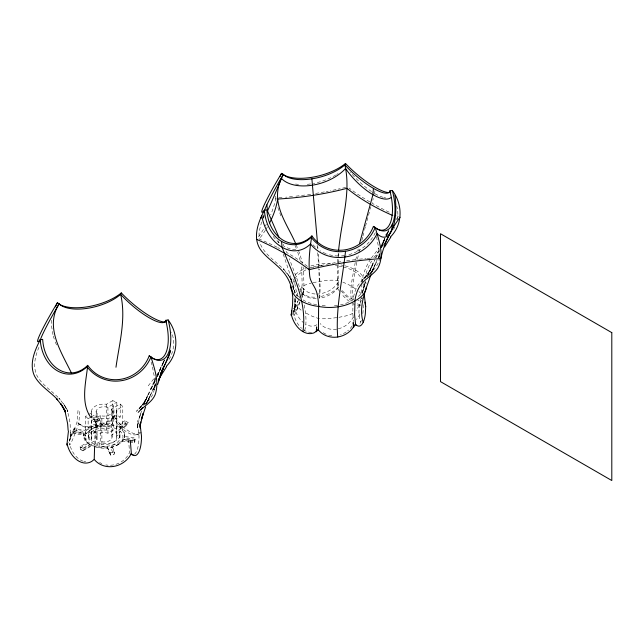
<?xml version="1.0" encoding="UTF-8"?>
<svg xmlns="http://www.w3.org/2000/svg" width="644" height="644" viewBox="0 0 644 644"><rect width="100%" height="100%" fill="white"/><g stroke="black" fill="none" stroke-linecap="round" stroke-linejoin="round"><path stroke-width="0.48" stroke-dasharray="3.22 2.42" d="M339.605 291.442L337.673 288.496L337.311 278.675M130.563 440.19L123.165 439.047L118.746 443.104L111.726 445.656L114.696 452.064L113.899 454.696L112.37 454.946L110.84 455.171L110.084 454.02L110.108 452.772L107.129 446.364L98.838 446.187L95.674 445.423L95.674 422.126L101.881 418.536L104.175 418.713A12.687 7.325 0 0 0 116.862 411.387L116.556 410.067L122.771 406.477L120.211 404.078L111.299 409.222L111.299 435.111C114.809 440.955 104.465 443.233 100.416 441.39L94.869 444.593L91.504 442.653L91.496 416.37M78.021 410.437L76.99 422.271A22.717 1.24 -69.1 0 1 68.457 442.831M79.816 411.476L78.785 423.309A20.576 1.513 -70.5 0 1 69.359 444.481L70.896 430.691M295.387 298.719L294.686 307.075L295.194 297.496M304.684 330.573C307.228 321.759 305.562 312.501 303.968 303.678M51.625 320.229L51.488 325.623L53.05 335.162M337.472 265.062L337.319 280.357M338.108 264.547L338.333 287.087L337.673 288.496A20.576 13.081 -19.1 0 1 319.706 298.212L319.054 296.795L319.513 286.789L318.772 268.572M299.702 301.827L296.015 311.889L293.567 311.511L295.282 306.367L295.024 297.649M129.573 442.154L134.346 442.895L134.266 440.77L135.49 438.113L124.397 436.399L124.783 434.692L124.083 431.609L122.771 429.781L122.771 406.477M134.346 442.895L135.49 438.113M362.186 299.307L362.242 297.705L359.634 300.136L357.79 300.563M118.593 430.248L127.681 425L125.443 423.704L124.968 420.749L128.333 422.681L128.277 424.018L120.211 428.671L118.593 430.248A15.955 9.209 0 0 1 122.98 436.366L122.746 439.208L128.478 440.094M361.791 298.422L361.831 297.343M141.551 410.953L138.871 419.252L140.754 413.07L137.832 424.79L138.074 423.036L137.583 427.866L137.454 420.395M374.937 190.93L374.406 194.794M137.615 427.004L137.744 425.249L137.454 428.574L137.639 426.811M352.944 302.406L352.807 313.733L353.363 319.174M110.84 455.171L107.508 447.999C102.106 448.522 96.262 448.031 91.504 445.237L91.504 443.949L88.139 442.001L80.017 446.695L80.669 449.56L89.758 444.304A15.955 9.209 0 0 1 85.37 438.194L85.604 435.352L73.183 433.436L74.004 431.665L74.092 428.614L85.185 430.329L89.605 426.28L96.624 423.728L93.654 417.32L98.25 416.612L101.221 423.019L100.842 426.553L105.761 426.425A15.955 9.209 0 0 1 116.347 428.952L125.443 423.704L124.203 423.792M264 214.5L263.629 218.139L264.032 215.579M319.706 298.212L320.165 288.198L319.376 269.112M361.839 283.915L361.751 294.364L358.611 291.193M361.936 283.03L362.331 279.416A61.856 48.783 -24.9 0 1 369.133 261.488L370.783 258.952M364.383 282.652L364.053 288.311M316.228 298.534A20.576 13.081 -19.1 0 1 304.789 295.564L301.191 292.827L302.157 284.487L301.73 269.281A61.856 35.71 60 0 0 301.368 266.705M143.862 404.754L145.979 399.369L142.308 404.987L144.707 401.735L139.04 408.626L143.29 404.029L136.423 411.299L149.505 399.586L153.312 393.79L155.075 385.426L154.93 379.88L152.306 366.13M70.808 434.233L70.486 436.519L70.115 423.044L67.37 410.284L67.853 411.83L63.426 403.538L67.491 410.413L64.964 405.945L58.926 398.161L60.125 399.497C52.8 391.254 42.432 385.724 37.062 375.806C32.417 366.364 35.331 355.383 39.381 346.295M295.008 304.789L293.559 315.037A20.576 1.513 -70.5 0 0 300.257 301.513M302.962 294.252L303.566 290.347L302.946 294.244L308.637 296.61A22.717 13.91 -18.4 0 0 315.399 297.158M397.251 220.055L397.903 215.845L397.718 210.403L396.784 206.177M154.496 390.006L155.373 384.492M376.515 236.686L379.139 250.436L379.075 257.568A215.579 124.461 0 0 1 379.727 254.122C380.644 269.063 365.72 274.859 358.217 285.01A61.856 35.71 60 0 0 353.234 299.009L353.162 299.814L351.004 301.094A31.798 18.354 0 0 1 340.539 304.821M155.526 383.566L154.987 386.819L155.373 384.911M379.727 254.122L379.187 257.383L379.96 253.559M264.008 215.595L263.718 217.31A38.447 1.328 -67.6 0 0 263.976 217.897M355.222 262.454C353.162 275.205 349.241 288.448 351.568 301.344M356.84 262.269C354.86 274.738 351.044 287.699 353.363 300.305M360.753 298.84C359.328 306.399 357.525 314.546 360.745 321.903M355.746 259.926L356.72 255.491M357.533 258.896L358.507 254.452M116.347 428.952L116.846 426.731L124.912 422.07M89.758 444.304L88.139 443.297A16.028 9.249 0 0 1 83.881 437.356L83.953 432.985L72.869 431.271L73.183 433.436M83.567 435.988L83.953 432.985M112.684 400.657L106.469 404.239L104.175 404.07A12.687 7.325 0 0 0 91.496 411.387L91.794 438.604L89.194 440.11L88.325 437.276L88.639 433.315A11.278 6.512 0 0 1 91.504 429.315L94.869 427.375A11.278 6.512 0 0 1 101.8 425.716L109.069 426.038L112.684 423.953L112.684 400.657L116.846 402.13L116.862 437.276A12.687 7.325 0 0 1 104.175 444.601L101.881 444.424L99.281 445.93L99.281 443.346L106.558 443.66A11.278 6.512 0 0 0 113.481 442.001L116.846 440.061A11.278 6.512 0 0 0 119.72 436.06L120.034 434.692L119.164 431.866L122.771 429.781M88.325 437.276L88.639 435.908A11.278 6.512 0 0 1 91.504 431.907L94.869 429.967A11.278 6.512 0 0 1 101.8 428.308L109.069 428.63L109.069 426.038M91.504 442.653L97.059 439.45L96.093 437.276L96.093 411.387C97.26 406.517 103.917 406.147 107.934 407.282L116.846 402.13M96.093 437.276C97.26 432.406 103.917 432.035 107.934 433.171L113.481 429.967L116.846 431.907L111.299 435.111M111.299 409.222C114.809 415.066 104.465 417.344 100.416 415.501L91.504 420.645L95.674 422.126M120.034 434.692L119.72 438.653A11.278 6.512 0 0 1 116.846 442.653C111.935 446.389 105.197 446.96 99.281 445.93M124.783 434.692L124.397 437.695L122.746 439.208M362.363 293.326L364.955 283.626L361.976 293.704M357.774 250.87L358.201 249.011M358.917 252.633L359.996 247.972M361.373 300.346L358.982 306.166L356.003 310.48M361.848 240.365L362.725 236.863M301.795 287.602L303.59 288.633L301.746 295.516M362.942 235.986L364.367 230.512M364.601 229.594L365.277 227.074M365.502 226.229L370.059 209.735M370.316 208.825L370.863 206.933M372.152 202.449L371.958 203.142A260.12 150.181 0 0 0 389.523 212.399M372.796 200.244L373.295 198.561M157.377 376.885L161.25 366.573L157.096 377.271M381.739 246.572L384.653 239.141L381.53 247.272A215.579 124.461 0 0 1 385.072 237.966M381.578 247.441L382.673 243.875L381.57 247.038M363.071 289.808L365.76 281.509M295.282 306.367L295.999 304.177L293.567 311.511M157.369 376.482L164.437 360.117M261.633 221.898L259.041 231.856L259.13 239.013A215.579 124.461 0 0 1 263.171 240.719M382.922 243.303L385.08 238.288M381.296 247.835L385.458 237.129M359.899 313.942L358.024 317.983L356.446 319.376M367.708 276.187L374.277 260.329M147.75 401.445L148.474 399.618L147.363 402.347L154.89 384.951M367.354 277.105L374.695 260.232M297.778 292.891L296.441 295.878M377.11 259.862L371.564 272.911L377.199 260.401M373.15 262.873L368.191 274.183L372.312 265.239L367.909 273.644L370.187 269.965L366.508 275.543L368.907 272.291L363.24 279.182L367.499 274.594L360.624 281.855M369.117 275.56L372.369 270.681L370.091 274.368L373.609 268.218L371.419 272.323L375.597 263.251M164.614 359.69L161.789 365.76M388.421 231.148L386.778 234.73M146.768 403.241L149.295 397.606L146.365 404.126M372.554 270.255L373.496 268.162L370.574 274.682M74.092 428.614L72.869 431.271M316.687 294.115C325.091 293.753 334.091 289.663 338.108 281.983M375.412 257.785L380.016 248.012M378.269 257.278L379.896 253.776M164.341 360.229L162.401 364.335L164.115 360.753M148.353 399.699L150.479 395.175L145.89 403.812L148.168 400.125L144.916 405.004M385.233 235.229A38.447 14.216 84.2 0 0 388.823 230.721L386.609 234.891L388.541 230.785M262.913 218.26L263.919 216.143M150.591 394.885L155.494 384.903M386.609 234.891L388.324 231.309M156.242 376.555L143.99 403.627L155.212 380.676M163.64 361.719L162.884 363.24M386.4 235.479L388.638 230.673L387.092 233.796M156.927 375.17L164.59 360.157M381.82 244.35L384.935 238.087M385.989 236.316L388.799 230.713M383.22 241.516L385.007 238.006M155.486 384.991L152.87 390.031L155.534 384.838M168.97 359.513C174.097 351.399 175.168 340.966 171.473 332.079M377.948 258.912L380.121 254.71M393.565 229.328L394.724 227.091M375.887 257.858L379.525 251.192M100.842 426.553L97.51 419.389L98.25 416.612M378.406 257.882L380.177 254.565M155.236 380.668L150.382 389.781L155.325 380.636M80.669 449.56L82.915 450.848L83.382 448.635L80.017 446.695M352.204 325.864L351.97 326.258A20.576 18.507 -35.3 0 1 347.655 330.863M382.649 246.137L384.202 243.706M371.33 258.115L379.091 247.948M373.778 257.737L378.447 251.313M74.004 431.665L86.425 433.589C88.856 429.717 93.477 427.914 97.775 427.028L93.678 418.664L93.654 417.32M128.671 441.196L123.165 440.343L121.925 440.971C119.494 444.835 114.873 446.638 110.575 447.524L113.899 454.696M148.225 385.869L154.89 377.392M154.246 380.757L156.717 377.762M156.75 375.202L159.221 372.321M380.33 246.483L383.43 242.877M299.903 289.575L303.952 285.429L311.141 283.094M338.873 317.331C344.089 316.22 350.07 315.665 354.281 312.235M117.619 445.036L122.022 441.937L123.165 440.343L123.165 439.047M316.92 324.737C313.684 327.12 309.225 326.315 305.94 324.439M88.325 434.692L89.194 437.518L85.58 439.602L85.58 416.298L87.914 414.953M88.687 414.511L91.794 412.715M94.869 444.593L94.869 431.649L91.504 433.589L88.139 431.649L88.139 418.705L90.571 417.304M91.384 416.837L97.059 413.561L96.093 411.387M88.139 431.649L91.504 429.709L94.869 431.649M113.481 417.022L116.846 415.074L120.211 417.022L116.846 418.962L113.481 417.022L113.481 429.967M91.794 438.604L91.496 437.276A12.687 7.325 0 0 1 104.175 429.959L106.469 430.128L109.069 428.63M124.968 420.749L116.846 425.434L120.211 427.375L120.211 428.671A16.028 9.249 0 0 1 124.469 434.611L124.783 435.988M80.081 447.958L88.139 443.297L88.139 442.001M83.382 448.635L91.504 443.949M120.211 427.375L128.333 422.681M83.446 449.898L91.504 445.237L98.838 447.475L107.508 447.999M82.915 450.848L92.003 445.6M95.674 445.423L99.281 443.346M116.862 437.276L116.556 435.956L119.164 434.45L119.164 431.866M110.575 447.524L118.746 444.4M136.52 434.66L138.766 434.024M338.333 328.762C344.645 327.353 350.199 322.998 353.17 317.259L353.564 317.878M313.097 282.627C321.775 281.178 330.919 278.949 339.613 280.985M336.772 317.621L327.683 318.748L320.382 318.804M94.451 419.864L97.51 419.389M110.108 452.772L114.696 452.064M292.883 308.436L294.517 308.186C296.039 313.725 299.025 318.941 303.437 322.676M292.062 314.143L293.696 313.894A20.576 14.281 73 0 0 301.577 328.295M141.31 432.221L138.863 432.599A20.576 8.847 49.7 0 1 115.405 420.886L113.473 417.94L113.094 406.324M101.221 423.019L109.512 423.197L112.684 423.953M336.595 329.181C330.678 330.042 324.013 328.392 320.197 323.546M315.085 293.994C310.754 293.857 306.294 292.135 303.59 288.633M316.639 304.66L316.309 304.612A31.798 18.354 0 0 1 303.195 300.048L297.142 279.214L289.261 258.671M340.901 264.966L341.312 265.022A34.309 19.803 0 0 1 344.427 265.682M74.173 429.918L85.185 431.625L86.425 433.589M135.409 439.393L124.397 437.695L124.397 436.399M131.489 440.335L134.266 440.77M129.436 440.238L135.168 441.124M72.941 432.575L83.953 434.281L85.604 435.352M129.589 441.341L134.177 442.05M121.925 440.971L128.615 442.009M319.44 318.796L312.34 316.365L305.441 312.775M342.809 282.08L349.12 284.954L356.213 289.269M353.323 299.782L348.211 296.828L341.087 289.43M301.191 292.827L304.789 295.564M80.581 425.008L76.99 422.271L80.581 425.008A20.576 13.081 -19.1 0 0 113.473 417.94L114.125 416.531L113.747 404.915M301.094 310.199L295.008 304.692L294.678 298.132M88.139 418.705L85.58 416.298M284.334 270.053L283.127 268.717L289.164 276.501L291.692 280.977C285.018 264.813 265.28 258.791 259.637 242.144M341.119 290.83L345.587 295.765A22.717 9.274 48.4 0 0 351.117 300.41M119.164 434.45L120.034 437.276M85.58 439.602L84.267 437.767L83.567 434.692M97.775 427.028L93.678 418.664M337.456 283.392L339.106 286.459M362.983 281.798L362.234 280.269A31.798 18.354 0 0 0 343.357 267.01M98.266 417.948L101.221 424.307L106.558 424.267A16.028 9.249 0 0 1 116.846 426.731M114.68 453.304L111.726 446.952L111.726 445.656M110.084 454.02L107.129 447.661L107.129 446.364M91.738 416.7L92.374 418.117M286.081 251.241L286.596 252.424A215.579 124.461 0 0 1 298.784 260.071M290.5 278.667L292.062 282.386L291.579 280.84L294.01 291.869M280.905 215.917L277.451 206.579M55.295 341.964L57.058 346.206M296.135 244.623L297.858 248.866M295.033 245.284L296.755 249.526M277.975 240.574L278.892 242.852M283.263 254.203L289.977 274.239L294.308 292.521M53.251 336.015L54.668 340.265M151.123 362.065L152.097 365.245M293.688 279.077L293.97 280.18A31.798 18.354 0 0 0 293.688 289.027L294.525 290.742A31.798 18.354 0 0 0 298.711 296.795M294.179 280.961L294.582 282.531M294.783 283.312L297.262 296.361M137.542 423.905L138.999 436.23A20.576 6.947 87.5 0 1 134.419 454.262M294.823 293.414L294.429 289.913A61.856 48.783 -24.9 0 0 287.627 274.094M275.688 196.179L276.075 199.712M353.443 319.971L353.604 321.549M294.517 308.186L294.96 310.142L295.435 310.207L297.729 306.745L297.721 301.159M317.782 246.62L317.935 248.576M317.122 245.203L317.564 250.87M283.658 244.205L283.811 246.137A38.447 27.684 77.2 0 0 297.431 249.461M318.361 254.147L319.158 265.642M317.709 252.73L318.667 266.825M363.127 304.741L363.2 306.794A20.576 6.947 87.5 0 1 362.814 313.757M128.542 439.611L129.565 452.627L127.77 455.702A20.576 18.507 -35.3 0 1 105.89 464.92M120.211 404.078L120.211 417.022M116.556 410.067L116.556 435.956M112.265 411.387L112.265 437.276M107.934 407.282L107.934 433.171M106.469 404.239L106.469 430.128M101.881 418.536L101.881 444.424M100.416 415.501L100.416 441.39M97.059 413.561L97.059 439.45M96.624 423.728L96.624 425.024L89.605 427.568L85.185 431.625L85.185 430.329M91.496 411.387L91.496 415.372M89.194 437.518L89.194 440.11M85.724 461.796A20.576 14.281 73 0 1 83.97 461.474M83.092 461.209A20.576 14.281 73 0 1 69.488 443.338M140.247 433.364A22.717 9.274 48.4 0 1 116.306 419.55L114.125 416.531A22.717 13.91 -18.4 0 1 79.003 423.897M101.857 463.648A20.576 18.507 -35.3 0 1 99.643 462.473M338.172 262.768A61.856 13.073 -81.2 0 1 338.897 252.52M360.423 304.668A22.717 9.274 48.4 0 1 356.494 303.517M385.901 198.014A40.202 14.377 44.2 0 1 383.913 197.555M383.075 197.305A40.202 14.377 44.2 0 1 374.744 193.643A40.202 13.452 46.1 0 1 372.329 192.113M398.435 216.489A260.12 150.181 0 0 1 396.793 215.764M369.777 201.87A260.12 150.181 0 0 1 349.088 188.048M345.691 187.372A260.12 150.181 0 0 1 338.003 189.151M336.071 189.569A260.12 150.181 0 0 1 330.227 190.785M328.271 191.171A260.12 150.181 0 0 1 326.307 191.55M324.343 191.912A260.12 150.181 0 0 1 314.143 193.667M310.714 194.198A260.12 150.181 0 0 1 306.415 194.818M304.692 195.06A260.12 150.181 0 0 1 294.284 196.34M292.545 196.533A260.12 150.181 0 0 1 285.55 197.225M282.04 197.531A260.12 150.181 0 0 1 278.53 197.805M371.516 191.566A40.202 13.452 46.1 0 1 350.376 172.27M345.184 265.875A34.309 19.803 0 0 1 363.852 278.039M338.333 287.087A22.717 13.91 -18.4 0 1 319.054 296.795M364.778 279.029A61.856 48.783 -24.9 0 1 371.58 261.102M360.729 305.216A20.576 8.847 49.7 0 1 356.905 305.232M354.578 304.467A20.576 8.847 49.7 0 1 352.92 303.686M349.459 301.513A20.576 8.847 49.7 0 1 341.819 294.3M386.255 235.463A215.579 124.461 0 0 1 388.421 231.317M395.802 219.966A215.579 124.461 0 0 1 397.63 217.592M342.399 266.785A31.798 18.354 0 0 0 340.451 266.399L337.448 265.956A31.798 18.354 0 0 0 335.476 265.618M322.185 265.264A31.798 18.354 0 0 0 305.755 269.917L303.598 271.196A31.798 18.354 0 0 0 294.92 278.482M337.609 262.406A61.856 13.073 -81.2 0 1 337.907 257.866M338.068 255.91A61.856 13.073 -81.2 0 1 338.333 252.939M297.713 252.198A61.856 35.71 60 0 1 300.547 262.333M290.822 281.669A34.309 19.803 0 0 1 292.537 277.983M295.443 274.545A34.309 19.803 0 0 1 301.803 270.158L304.129 268.798A34.309 19.803 0 0 1 306.665 267.574M338.181 173.526A40.202 21.735 -18.2 0 1 336.635 174.5M335.838 174.975A40.202 21.735 -18.2 0 1 313.298 183.5M275.89 197.998A260.12 150.181 0 0 1 270.746 214.75M266.286 224.257A260.12 150.181 0 0 1 265.352 225.972M263.396 229.369A260.12 150.181 0 0 1 257.64 238.071M310.464 183.967A40.202 22.073 -15.5 0 1 306.681 184.337M298.518 184.345A40.202 22.073 -15.5 0 1 295.54 184.031M310.835 266.012A34.309 19.803 0 0 1 330.823 263.654M301.795 297.287A20.576 1.513 -70.5 0 0 302.986 293.865L303.952 285.429L303.525 270.319A61.856 35.71 60 0 0 303.018 266.866M298.55 250.564A61.856 35.71 60 0 1 302.342 263.364M375.323 232.621A38.447 35.46 -39.9 0 1 358 250.983M357.162 251.434A38.447 35.46 -39.9 0 1 346.528 255.225M344.693 255.555A38.447 35.46 -39.9 0 1 340.072 255.99M338.229 256.006A38.447 35.46 -39.9 0 1 326.661 253.913M325.824 253.607A38.447 35.46 -39.9 0 1 320.253 250.83M315.327 247.103A38.447 35.46 -39.9 0 1 312.284 243.923M310.73 268.049A215.579 124.461 0 0 1 314.393 267.115M317.162 266.439A215.579 124.461 0 0 1 319.013 266.004M320.873 265.578A215.579 124.461 0 0 1 331.217 263.412M332.167 263.235A215.579 124.461 0 0 1 342.705 261.408M346.577 260.82A215.579 124.461 0 0 1 358.289 259.307M359.272 259.194A215.579 124.461 0 0 1 366.17 258.51M367.161 258.421A215.579 124.461 0 0 1 372.119 258.019M263.968 241.065A215.579 124.461 0 0 1 277.129 247.28M277.878 247.666A215.579 124.461 0 0 1 279.657 248.592M300.321 261.134A215.579 124.461 0 0 1 307.711 266.6M337.601 305.369A31.798 18.354 0 0 1 332.272 305.916M325.333 305.844A31.798 18.354 0 0 1 319.311 305.055M346.198 331.95A20.576 18.507 -35.3 0 1 340.531 334.743M331.797 335.725A20.576 18.507 -35.3 0 1 326.83 334.534M326.057 334.204A20.576 18.507 -35.3 0 1 321.847 331.563M311.656 332.401A20.576 14.281 73 0 1 302.793 329.301M279.23 242.909A38.447 27.684 77.2 0 1 272.847 235.962M267.405 226.938A215.579 124.461 0 0 1 265.924 229.393M265.409 230.206A215.579 124.461 0 0 1 259.13 239.013M299.838 296.393A22.717 1.24 -69.1 0 1 299.154 298.164M298.462 299.911A22.717 1.24 -69.1 0 1 292.658 313.395M365.567 281.734A34.309 19.803 0 0 1 366.138 283.618M361.34 320.438A20.576 6.947 87.5 0 1 358.619 324.826M363.61 283.746A31.798 18.354 0 0 1 357.364 297.198M71.798 433.621L69.359 440.955L71.798 433.621M372.675 270.182L371.596 272.919L372.675 270.182M145.979 399.369L144.916 401.969L148.104 394.627L143.709 403.088L145.979 399.409"/><path stroke-width="0.97" d="M94.604 446.171L94.225 459.414L92.044 461.201A22.717 16.06 75 0 1 67.04 443.716L68.441 431.069M364.947 302.1L365.687 306.584L365.333 313.821A22.717 8.034 85.9 0 1 355.569 324.222L351.044 330.267L348.122 332.715A22.717 20.697 -37.4 0 1 318.426 329.969L313.805 332.964L311.173 333.56A22.717 16.06 75 0 1 291.241 314.272L292.561 305.167L292.762 297.214L291.982 290.291A61.856 48.783 -24.9 0 0 285.179 274.473C278.506 265.167 268.129 259.492 261.134 250.5C251.949 238.352 258.115 222.228 264.418 210.29A38.093 2.987 -59.3 0 1 264.418 204.454A38.093 2.987 -59.3 0 1 281.557 173.365A38.093 16.527 -14.8 0 0 311.245 177.422A38.093 16.527 -14.8 0 0 345.514 163.471A38.093 9.386 40.4 0 0 389.66 192.524M316.51 331.531L316.623 326.911L316.244 331.757M280.027 176.577L281.557 173.365L283.352 174.403A36.088 16.156 -15 0 0 311.897 178.839A36.088 16.156 -15 0 0 344.862 164.888A36.088 9.338 40.9 0 0 373.407 188.354A36.088 9.338 40.9 0 0 389.886 190.882L392.341 190.503A38.093 17.275 74.1 0 1 392.341 224.241A38.093 17.275 74.1 0 1 375.202 227.429A38.093 36.797 -62.7 0 1 345.514 251.273C342.519 279.705 335.444 308.17 337.706 336.997M318.426 329.969L318.627 305.675A61.856 13.073 -81.2 0 0 316.8 292.73C315.383 286.781 310.36 282.37 309.74 276.139C308.299 262.784 309.531 248.978 311.897 235.905A36.088 34.768 -59.9 0 0 344.862 249.864A36.088 34.768 -59.9 0 0 373.407 226.39L375.202 227.429C378.889 240.365 385.023 255.765 377.609 268.516C372.755 275.358 364.52 278.892 360.004 286.049A61.856 35.71 60 0 0 355.029 300.048L354.603 314.763L355.569 324.222M140.255 425.386L140.456 422.633L140.046 427.898M373.407 188.354L372.948 194.673L359.618 243.15M392.341 224.241L391.713 230.206L386.118 241.017M140.368 424.927L140.778 421.933M140.014 427.085L140.65 422.794M115.976 367.249C119.341 343.188 126.288 318.611 120.653 294.332L121.314 292.915A38.093 9.386 40.4 0 0 165.46 321.968M291.426 315.512L291.812 310.802M67.04 443.716L66.871 444.722A22.717 1.24 -69.1 0 0 67.226 444.956M291.072 315.278L291.241 314.272M278.417 187.187C273.797 207.907 288.11 225.803 295.765 243.81M302.889 331.612C307.51 302.181 292.674 273.772 282.016 247.175A40.202 30.188 80.1 0 1 261.802 215.821A40.202 0.716 -64.5 0 0 261.247 217.825M140.553 423.857L143.25 413.327L141.318 419.63L145.6 406.928M170.499 350.247L169.219 355.367L161.773 371.435L163.302 368.223L158.432 380.958L163.705 366.951L160.388 374.599L162.167 370.429L157.667 384.452M170.201 351.447L166.152 361.984M278.578 186.253L280.454 180.465L283.352 174.403A36.088 2.487 -60 0 0 264.282 211.771M159.76 376.732L162.86 369.084L161.032 373.351M370.863 274.738C365.889 289.768 358.177 306.359 363.192 322.282M68.143 430.401L67.628 423.696L64.851 410.413L65.358 412.079L60.971 403.917L65.116 410.912L62.589 406.445L56.551 398.66L57.678 399.876C50.345 391.633 39.984 386.102 34.607 376.185C28.843 364.158 34.696 350.682 40.218 339.734A38.093 2.987 -59.3 0 1 40.218 333.898A38.093 2.987 -59.3 0 1 57.356 302.809L59.151 303.847A36.088 16.156 -15 0 0 87.697 308.283A36.088 16.156 -15 0 0 120.653 294.332A36.088 9.338 40.9 0 0 149.207 317.798A36.088 9.338 40.9 0 0 165.685 320.326L168.132 319.947A38.093 17.275 74.1 0 1 168.132 353.685A38.093 17.275 74.1 0 1 150.994 356.873L149.207 355.834A36.088 34.768 -59.9 0 1 120.653 379.3A36.088 34.768 -59.9 0 1 87.697 365.349C86.087 382.069 80.267 402.259 90.764 417.409M345.514 163.471L344.862 164.888C350.932 191.373 342.334 217.986 339.299 244.261A61.856 13.073 -81.2 0 0 338.527 250.935M55.432 306.826L57.356 302.809A38.093 16.527 -14.8 0 0 87.037 306.866A38.093 16.527 -14.8 0 0 121.314 292.915M384.621 244.02L385.667 241.894M161.467 371.338L164.945 364.375M165.379 363.506L165.693 362.918M158.617 379.437L166.595 366.621M384.645 246.958L390.795 237.177M353.548 327.41L353.186 322.564L353.798 327.015M140.118 424.34L141.479 436.028A22.717 8.034 85.9 0 1 131.36 453.666L129.347 456.854A22.717 20.697 -37.4 0 1 94.225 459.414M166.345 366.283C178.815 353.741 178.621 333.689 168.132 319.947M390.554 236.839C403.023 224.297 402.83 204.245 392.341 190.503M138.21 412.337L142.686 407.773M317.154 330.38L318.442 329.164M140.827 409.665C145.898 405.06 152.306 401.389 155.099 394.82C159.535 382.311 154.56 368.956 150.994 356.873A38.093 36.797 -62.7 0 1 121.314 380.717A38.093 36.797 -62.7 0 1 87.037 366.766A38.093 29.648 -88.7 0 1 57.356 370.823A38.093 29.648 -88.7 0 1 40.218 339.734L42.665 339.356A36.088 27.95 90 0 0 59.151 369.785A36.088 27.95 90 0 0 87.697 365.349M390.763 192.451L389.886 190.882A36.088 16.132 75 0 1 376.668 228.741M166.555 321.895L165.685 320.326A36.088 16.132 75 0 1 152.467 358.177M71.556 373.254C61.397 352.107 44.38 327.176 59.151 303.847A36.088 2.487 -60 0 0 40.081 341.215M266.874 204.832L267.502 210.991L278.908 237.225M364.198 294.083L365.687 306.584M131.36 453.666L130.33 440.641M317.468 242.708L311.897 178.839M311.897 235.905A36.088 27.95 90 0 1 283.352 240.349A36.088 27.95 90 0 1 266.874 209.912L264.418 210.29A38.093 29.648 -88.7 0 0 281.557 241.379L282.016 247.175A40.202 29.262 81.8 0 0 310.537 243.955A40.202 37.545 -47.2 0 0 345.353 256.972A40.202 37.883 -42 0 0 377.118 233.659A40.202 15.255 80.7 0 0 391.713 230.206A40.202 16.527 82 0 0 394.957 195.221M133.219 454.809A20.576 6.947 87.5 0 1 130.764 453.98M151.654 357.694A36.088 16.132 75 0 1 149.207 355.834M400.085 217.213A260.12 150.181 0 0 0 380.87 258.606A260.12 150.181 0 0 0 309.168 269.699A260.12 150.181 0 0 0 256.674 239.391M375.863 228.25A36.088 16.132 75 0 1 373.407 226.39M390.908 197.636A38.447 14.796 47.1 0 1 345.562 168.495A38.447 22.572 -17.8 0 1 281.436 178.412A38.447 1.328 -67.6 0 1 267.502 210.991M392.792 215.539A215.579 124.461 0 0 1 346.939 188.322A215.579 124.461 0 0 1 277.685 199.028A215.579 124.461 0 0 1 269.667 222.808M366.323 287.433A34.309 19.803 0 0 1 354.957 300.853L352.63 302.213A34.309 19.803 0 0 1 318.651 306.464L315.447 305.989A34.309 19.803 0 0 1 292.07 291.12L291.193 289.277A34.309 19.803 0 0 1 290.372 285.485M345.514 251.273A38.093 36.797 -62.7 0 1 311.245 237.322A38.093 29.648 -88.7 0 1 281.557 241.379M356.196 325.268A20.576 6.947 87.5 0 1 354.965 324.536M611.8 332.634L440.48 233.724L440.48 381.618L611.8 480.529L611.8 332.634"/></g></svg>
